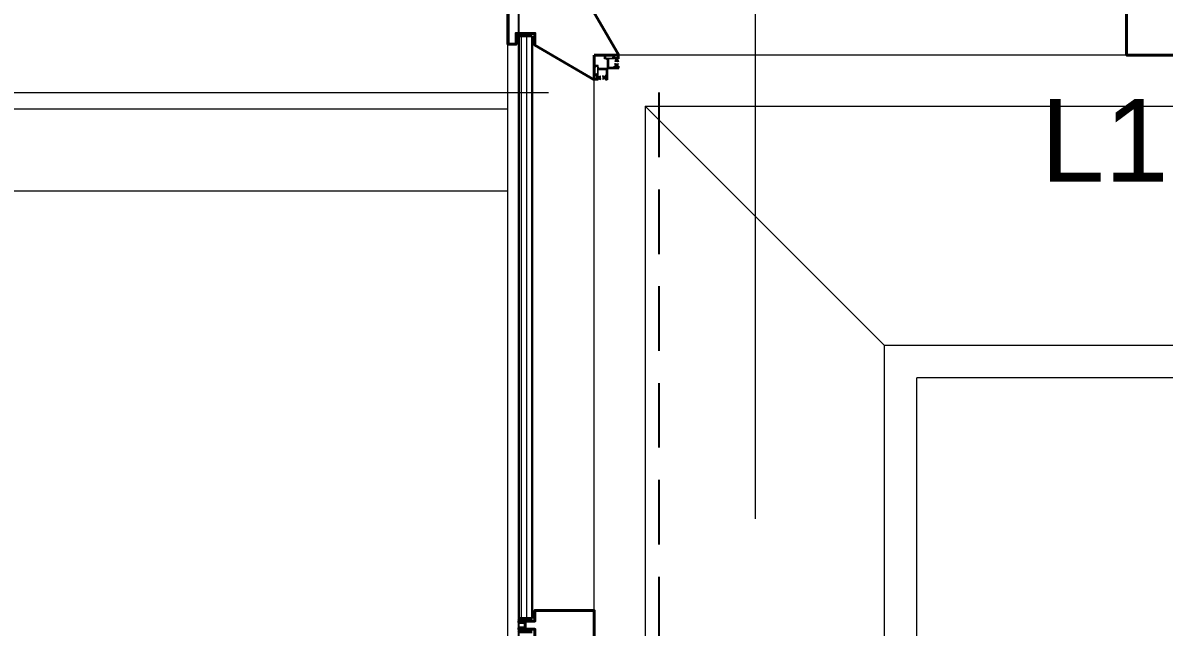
# Model space of a CAD drawing. Header units: inches. Extents: x -26575 to 27, y -11337 to 2257.
# Drawn here: x -23927.1 to -23821, y 1481.9 to 1538.1 of the extents above; entities that cross this region are included whole.
import ezdxf

# ---------------------------------------------------------------- set-up
doc = ezdxf.new("R2010")
doc.units = ezdxf.units.IN
doc.header["$LTSCALE"] = 48
doc.header["$MEASUREMENT"] = 0
for name, pattern in [('A106$0$CENTER', [2, 1.25, -0.25, 0.25, -0.25]), ('A112$0$CENTER', [2, 1.25, -0.25, 0.25, -0.25]), ('NB - 12th floor_plan$0$HIDDEN2', [0.1875, 0.125, -0.0625])]:
    doc.linetypes.add(name, pattern=pattern)
for name, color, linetype in [('A106$0$A-CLNG-RAIL', 8, 'Continuous'), ('A106$0$A-FLOR-AWNG', 8, 'Continuous'), ('A106$0$A-FLOR-SLAB', 8, 'Continuous'), ('A106$0$A-GLAZ', 8, 'Continuous'), ('A106$0$A-GLAZ-ABOVE', 8, 'Continuous'), ('A106$0$A-GLAZ-CRNA', 8, 'Continuous'), ('A106$0$A-GLAZ-FULL', 8, 'Continuous'), ('A106$0$A-GRID-GRDP0-12', 8, 'Continuous'), ('A106$0$A-SLAB-PLENUM', 8, 'Continuous'), ('A106$0$A-TERR-BELOW', 8, 'Continuous'), ('A112$0$A-CLNG-RAIL', 8, 'Continuous'), ('A112$0$A-FLOR-AWNG', 8, 'Continuous'), ('A112$0$A-FLOR-SLAB', 8, 'Continuous'), ('A112$0$A-GLAZ', 8, 'Continuous'), ('A112$0$A-GLAZ-ABOVE', 8, 'Continuous'), ('A112$0$A-GLAZ-CRNA', 8, 'Continuous'), ('A112$0$A-GLAZ-FULL', 8, 'Continuous'), ('A112$0$A-GRID-GRDP0-12', 8, 'Continuous'), ('A612$0$A-CLNG-RAIL', 8, 'Continuous'), ('A612$0$A-CLNG-SFFT', 8, 'Continuous'), ('E-TEXT', 6, 'Continuous'), ('NB - 12th floor_plan$0$STFIN1', 1, 'NB - 12th floor_plan$0$HIDDEN2'), ('NB - 12th floor_plan$0$STSLABNOTCH', 1, 'NB - 12th floor_plan$0$HIDDEN2'), ('XREF', 7, 'Continuous')]:
    doc.layers.add(name, color=color, linetype=linetype)
doc.styles.add('M08', font='arial.ttf', dxfattribs={"height": 7.68})

# ---------------------------------------------------------------- blocks, each defined once
blk = doc.blocks.new('*U551')
at = {"layer": 'A106$0$A-GLAZ', "linetype": 'Continuous', "lineweight": 40}
blk.add_line((-2.06, -0.38), (-3.5, -0.38), dxfattribs=at)
at = {"layer": 'A106$0$A-GLAZ', "linetype": 'Continuous', "lineweight": 40, "extrusion": (0, 0, -1)}
blk.add_arc((3.63, -0.5), 0.177, 135, 225, dxfattribs=at)
at = {"layer": 'A106$0$A-GLAZ-CRNA', "linetype": 'Continuous', "lineweight": 40}
for p, q in [((-2.25, 0.62), (-3.5, 0.62)), ((-2.25, -0.63), (-3.5, -0.63))]:
    blk.add_line(p, q, dxfattribs=at)
at = {"layer": 'A106$0$A-GLAZ-CRNA', "linetype": 'Continuous', "lineweight": 40, "flags": 128}
for points in [[(-2.91, 0), (-2.91, 0.25), (-3.5, 0.25), (-3.5, 0.37), (-2, 0.37), (-2, 1.37), (3.5, 1.38), (3.5, 0)], [(-2.91, 0), (-2.91, -0.25), (-3.5, -0.25), (-3.5, -0.38), (-2, -0.38), (-2, -1.38), (3.5, -1.37), (3.5, 0)]]:
    blk.add_lwpolyline(points, dxfattribs=at)
at = {"layer": 'A106$0$A-GLAZ-CRNA', "linetype": 'Continuous', "lineweight": 40, "extrusion": (0, 0, -1)}
for centre in [(3.62, 0.5), (3.62, -0.5)]:
    blk.add_arc(centre, 0.177, 135, 225, dxfattribs=at)
blk = doc.blocks.new('*U566')
at = {"layer": 'A106$0$A-GLAZ-ABOVE', "linetype": 'Continuous', "lineweight": 13}
for p, q in [((-0.23, 0.65), (-0.59, 0.65)), ((-0.59, 0.65), (-0.59, 0.6)), ((-0.59, 0.6), (-0.51, 0.6)), ((-0.51, 0.6), (-0.39, 0.56)), ((-0.39, 0.56), (-0.39, 0.6)), ((-0.39, 0.6), (-0.29, 0.6)), ((-0.29, 0.6), (-0.29, -0.19)), ((-0.23, 0.57), (-0.23, 0.65)), ((-0.2, 0.44), (-0.23, 0.57)), ((-0.23, 0.35), (-0.23, 0.44)), ((-0.23, 0.44), (-0.2, 0.44)), ((0.59, 0.35), (-0.23, 0.35)), ((-0.23, -0.37), (-0.23, 0.3)), ((-0.23, 0.3), (0.54, 0.3)), ((0.54, 0.3), (0.54, -0.26)), ((0.59, -0.65), (0.59, 0.35)), ((-0.51, -0.19), (-0.59, -0.19)), ((-0.59, -0.19), (-0.59, -0.23)), ((-0.59, -0.23), (-0.37, -0.23)), ((-0.37, -0.61), (-0.59, -0.61)), ((-0.59, -0.61), (-0.59, -0.65)), ((-0.59, -0.65), (-0.23, -0.65)), ((-0.39, -0.15), (-0.51, -0.19)), ((-0.39, -0.19), (-0.39, -0.15)), ((-0.29, -0.19), (-0.39, -0.19)), ((-0.37, -0.23), (-0.37, -0.61)), ((-0.32, -0.61), (-0.32, -0.31)), ((-0.32, -0.31), (-0.27, -0.31)), ((-0.27, -0.61), (-0.32, -0.61)), ((-0.27, -0.31), (-0.27, -0.37)), ((-0.27, -0.37), (-0.23, -0.37)), ((-0.23, -0.55), (-0.27, -0.55)), ((-0.27, -0.55), (-0.27, -0.61)), ((-0.23, -0.65), (-0.23, -0.55)), ((0.54, -0.26), (0.45, -0.26)), ((0.45, -0.26), (0.45, -0.37)), ((0.45, -0.37), (0.49, -0.37)), ((0.49, -0.55), (0.45, -0.55)), ((0.45, -0.55), (0.45, -0.65)), ((0.45, -0.65), (0.59, -0.65)), ((0.49, -0.37), (0.49, -0.31)), ((0.49, -0.31), (0.54, -0.31)), ((0.49, -0.61), (0.49, -0.55)), ((0.54, -0.61), (0.49, -0.61)), ((0.54, -0.31), (0.54, -0.61))]:
    blk.add_line(p, q, dxfattribs=at)
at = {"layer": 'A106$0$A-GLAZ-ABOVE', "linetype": 'Continuous', "lineweight": 13, "flags": 128}
for points in [[(-0.3, -0.55), (-0.3, -0.36)], [(-0.29, -0.39), (-0.23, -0.38), (-0.16, -0.38), (0.03, -0.33)], [(0.5, -0.39), (0.44, -0.38), (0.37, -0.38), (0.18, -0.33)], [(0.51, -0.55), (0.51, -0.36)]]:
    blk.add_lwpolyline(points, dxfattribs=at)
at = {"layer": 'A106$0$A-GLAZ-ABOVE', "linetype": 'Continuous', "lineweight": 13}
for points in [[(-0.3, -0.45), (-0.19, -0.44), (-0.12, -0.45), (-0.1, -0.44), (0.03, -0.44)], [(-0.3, -0.47), (-0.28, -0.47), (-0.24, -0.46), (-0.15, -0.47), (-0.1, -0.49), (0.03, -0.51)], [(-0.29, -0.41), (-0.23, -0.41), (-0.17, -0.41), (-0.12, -0.4), (-0.1, -0.4), (0.03, -0.37)], [(-0.29, -0.5), (-0.26, -0.5), (-0.2, -0.5), (-0.13, -0.53), (-0.1, -0.54), (0.03, -0.59)], [(-0.29, -0.53), (-0.24, -0.52), (-0.2, -0.53), (-0.12, -0.57), (-0.1, -0.59), (0.03, -0.64)], [(0.5, -0.41), (0.44, -0.41), (0.38, -0.41), (0.34, -0.4), (0.31, -0.4), (0.18, -0.37)], [(0.51, -0.45), (0.4, -0.44), (0.34, -0.45), (0.31, -0.44), (0.18, -0.44)], [(0.51, -0.47), (0.49, -0.47), (0.45, -0.46), (0.36, -0.47), (0.31, -0.49), (0.18, -0.51)], [(0.51, -0.5), (0.47, -0.5), (0.41, -0.5), (0.34, -0.53), (0.31, -0.54), (0.18, -0.59)], [(0.51, -0.53), (0.46, -0.52), (0.41, -0.53), (0.34, -0.57), (0.31, -0.59), (0.18, -0.64)]]:
    blk.add_open_spline(points, degree=3, dxfattribs=at)
blk = doc.blocks.new('*U567')
at = {"layer": 'A106$0$A-GLAZ-ABOVE', "linetype": 'Continuous', "lineweight": 13}
for p, q in [((-0.65, 0.23), (-0.65, 0.59)), ((-0.65, 0.59), (-0.6, 0.59)), ((-0.57, 0.23), (-0.65, 0.23)), ((-0.6, 0.59), (-0.6, 0.51)), ((-0.6, 0.51), (-0.56, 0.39)), ((-0.56, 0.39), (-0.6, 0.39)), ((-0.6, 0.39), (-0.6, 0.29)), ((-0.6, 0.29), (0.19, 0.29)), ((-0.44, 0.2), (-0.57, 0.23)), ((-0.35, 0.23), (-0.44, 0.23)), ((-0.44, 0.23), (-0.44, 0.2)), ((-0.35, -0.59), (-0.35, 0.23)), ((0.37, 0.23), (-0.3, 0.23)), ((-0.3, 0.23), (-0.3, -0.54)), ((0.15, 0.39), (0.19, 0.51)), ((0.19, 0.39), (0.15, 0.39)), ((0.19, 0.51), (0.19, 0.59)), ((0.19, 0.59), (0.23, 0.59)), ((0.19, 0.29), (0.19, 0.39)), ((0.23, 0.59), (0.23, 0.37)), ((0.23, 0.37), (0.61, 0.37)), ((0.61, 0.32), (0.31, 0.32)), ((0.31, 0.32), (0.31, 0.27)), ((0.31, 0.27), (0.37, 0.27)), ((0.37, 0.27), (0.37, 0.23)), ((0.55, 0.23), (0.55, 0.27)), ((0.55, 0.27), (0.61, 0.27)), ((0.65, 0.23), (0.55, 0.23)), ((0.61, 0.37), (0.61, 0.59)), ((0.61, 0.59), (0.65, 0.59)), ((0.61, 0.27), (0.61, 0.32)), ((0.65, 0.59), (0.65, 0.23)), ((0.65, -0.59), (-0.35, -0.59)), ((-0.3, -0.54), (0.26, -0.54)), ((0.26, -0.54), (0.26, -0.45)), ((0.26, -0.45), (0.37, -0.45)), ((0.37, -0.49), (0.31, -0.49)), ((0.31, -0.49), (0.31, -0.54)), ((0.31, -0.54), (0.61, -0.54)), ((0.37, -0.45), (0.37, -0.49)), ((0.55, -0.49), (0.55, -0.45)), ((0.55, -0.45), (0.65, -0.45)), ((0.61, -0.49), (0.55, -0.49)), ((0.61, -0.54), (0.61, -0.49)), ((0.65, -0.45), (0.65, -0.59))]:
    blk.add_line(p, q, dxfattribs=at)
at = {"layer": 'A106$0$A-GLAZ-ABOVE', "linetype": 'Continuous', "lineweight": 13, "flags": 128}
for points in [[(0.39, 0.29), (0.38, 0.23), (0.38, 0.16), (0.33, -0.03)], [(0.55, 0.3), (0.36, 0.3)], [(0.39, -0.5), (0.38, -0.44), (0.38, -0.37), (0.33, -0.18)], [(0.55, -0.51), (0.36, -0.51)]]:
    blk.add_lwpolyline(points, dxfattribs=at)
at = {"layer": 'A106$0$A-GLAZ-ABOVE', "linetype": 'Continuous', "lineweight": 13}
for points in [[(0.41, 0.29), (0.41, 0.23), (0.41, 0.17), (0.4, 0.12), (0.4, 0.1), (0.37, -0.03)], [(0.45, 0.3), (0.44, 0.19), (0.45, 0.12), (0.44, 0.1), (0.44, -0.03)], [(0.47, 0.3), (0.47, 0.28), (0.46, 0.24), (0.47, 0.15), (0.49, 0.1), (0.51, -0.03)], [(0.5, 0.29), (0.5, 0.26), (0.5, 0.2), (0.53, 0.13), (0.54, 0.1), (0.59, -0.03)], [(0.53, 0.29), (0.52, 0.24), (0.53, 0.2), (0.57, 0.12), (0.59, 0.1), (0.64, -0.03)], [(0.41, -0.5), (0.41, -0.44), (0.41, -0.38), (0.4, -0.34), (0.4, -0.31), (0.37, -0.18)], [(0.45, -0.51), (0.44, -0.4), (0.45, -0.34), (0.44, -0.31), (0.44, -0.18)], [(0.47, -0.51), (0.47, -0.49), (0.46, -0.45), (0.47, -0.36), (0.49, -0.31), (0.51, -0.18)], [(0.5, -0.51), (0.5, -0.47), (0.5, -0.41), (0.53, -0.34), (0.54, -0.31), (0.59, -0.18)], [(0.53, -0.51), (0.52, -0.46), (0.53, -0.41), (0.57, -0.34), (0.59, -0.31), (0.64, -0.18)]]:
    blk.add_open_spline(points, degree=3, dxfattribs=at)
blk = doc.blocks.new('*U580')
at = {"layer": 'A106$0$A-CLNG-RAIL', "linetype": 'Continuous', "lineweight": 13}
for p, q in [((-0.23, 0.65), (-0.59, 0.65)), ((-0.59, 0.65), (-0.59, 0.6)), ((-0.59, 0.6), (-0.51, 0.6)), ((-0.51, 0.6), (-0.39, 0.56)), ((-0.39, 0.56), (-0.39, 0.6)), ((-0.39, 0.6), (-0.29, 0.6)), ((-0.29, 0.6), (-0.29, -0.19)), ((-0.23, 0.57), (-0.23, 0.65)), ((-0.2, 0.44), (-0.23, 0.57)), ((-0.23, 0.35), (-0.23, 0.44)), ((-0.23, 0.44), (-0.2, 0.44)), ((0.59, 0.35), (-0.23, 0.35)), ((-0.23, -0.37), (-0.23, 0.3)), ((-0.23, 0.3), (0.54, 0.3)), ((0.54, 0.3), (0.54, -0.26)), ((0.59, -0.65), (0.59, 0.35)), ((-0.51, -0.19), (-0.59, -0.19)), ((-0.59, -0.19), (-0.59, -0.23)), ((-0.59, -0.23), (-0.37, -0.23)), ((-0.37, -0.61), (-0.59, -0.61)), ((-0.59, -0.61), (-0.59, -0.65)), ((-0.59, -0.65), (-0.23, -0.65)), ((-0.39, -0.15), (-0.51, -0.19)), ((-0.39, -0.19), (-0.39, -0.15)), ((-0.29, -0.19), (-0.39, -0.19)), ((-0.37, -0.23), (-0.37, -0.61)), ((-0.32, -0.61), (-0.32, -0.31)), ((-0.32, -0.31), (-0.27, -0.31)), ((-0.27, -0.61), (-0.32, -0.61)), ((-0.27, -0.31), (-0.27, -0.37)), ((-0.27, -0.37), (-0.23, -0.37)), ((-0.23, -0.55), (-0.27, -0.55)), ((-0.27, -0.55), (-0.27, -0.61)), ((-0.23, -0.65), (-0.23, -0.55)), ((0.54, -0.26), (0.45, -0.26)), ((0.45, -0.26), (0.45, -0.37)), ((0.45, -0.37), (0.49, -0.37)), ((0.49, -0.55), (0.45, -0.55)), ((0.45, -0.55), (0.45, -0.65)), ((0.45, -0.65), (0.59, -0.65)), ((0.49, -0.37), (0.49, -0.31)), ((0.49, -0.31), (0.54, -0.31)), ((0.49, -0.61), (0.49, -0.55)), ((0.54, -0.61), (0.49, -0.61)), ((0.54, -0.31), (0.54, -0.61))]:
    blk.add_line(p, q, dxfattribs=at)
at = {"layer": 'A106$0$A-CLNG-RAIL', "lineweight": 13, "flags": 128}
for points in [[(-0.3, -0.55), (-0.3, -0.36)], [(-0.29, -0.39), (-0.23, -0.38), (-0.16, -0.38), (0.03, -0.33)], [(0.5, -0.39), (0.44, -0.38), (0.37, -0.38), (0.18, -0.33)], [(0.51, -0.55), (0.51, -0.36)]]:
    blk.add_lwpolyline(points, dxfattribs=at)
at = {"layer": 'A106$0$A-CLNG-RAIL', "lineweight": 13}
for points in [[(-0.3, -0.45), (-0.19, -0.44), (-0.12, -0.45), (-0.1, -0.44), (0.03, -0.44)], [(-0.3, -0.47), (-0.28, -0.47), (-0.24, -0.46), (-0.15, -0.47), (-0.1, -0.49), (0.03, -0.51)], [(-0.29, -0.41), (-0.23, -0.41), (-0.17, -0.41), (-0.12, -0.4), (-0.1, -0.4), (0.03, -0.37)], [(-0.29, -0.5), (-0.26, -0.5), (-0.2, -0.5), (-0.13, -0.53), (-0.1, -0.54), (0.03, -0.59)], [(-0.29, -0.53), (-0.24, -0.52), (-0.2, -0.53), (-0.12, -0.57), (-0.1, -0.59), (0.03, -0.64)], [(0.5, -0.41), (0.44, -0.41), (0.38, -0.41), (0.34, -0.4), (0.31, -0.4), (0.18, -0.37)], [(0.51, -0.45), (0.4, -0.44), (0.34, -0.45), (0.31, -0.44), (0.18, -0.44)], [(0.51, -0.47), (0.49, -0.47), (0.45, -0.46), (0.36, -0.47), (0.31, -0.49), (0.18, -0.51)], [(0.51, -0.5), (0.47, -0.5), (0.41, -0.5), (0.34, -0.53), (0.31, -0.54), (0.18, -0.59)], [(0.51, -0.53), (0.46, -0.52), (0.41, -0.53), (0.34, -0.57), (0.31, -0.59), (0.18, -0.64)]]:
    blk.add_open_spline(points, degree=3, dxfattribs=at)
blk = doc.blocks.new('*U581')
at = {"layer": 'A106$0$A-CLNG-RAIL', "linetype": 'Continuous', "lineweight": 13}
for p, q in [((-0.65, 0.23), (-0.65, 0.59)), ((-0.65, 0.59), (-0.6, 0.59)), ((-0.57, 0.23), (-0.65, 0.23)), ((-0.6, 0.59), (-0.6, 0.51)), ((-0.6, 0.51), (-0.56, 0.39)), ((-0.56, 0.39), (-0.6, 0.39)), ((-0.6, 0.39), (-0.6, 0.29)), ((-0.6, 0.29), (0.19, 0.29)), ((-0.44, 0.2), (-0.57, 0.23)), ((-0.35, 0.23), (-0.44, 0.23)), ((-0.44, 0.23), (-0.44, 0.2)), ((-0.35, -0.59), (-0.35, 0.23)), ((0.37, 0.23), (-0.3, 0.23)), ((-0.3, 0.23), (-0.3, -0.54)), ((0.15, 0.39), (0.19, 0.51)), ((0.19, 0.39), (0.15, 0.39)), ((0.19, 0.51), (0.19, 0.59)), ((0.19, 0.59), (0.23, 0.59)), ((0.19, 0.29), (0.19, 0.39)), ((0.23, 0.59), (0.23, 0.37)), ((0.23, 0.37), (0.61, 0.37)), ((0.61, 0.32), (0.31, 0.32)), ((0.31, 0.32), (0.31, 0.27)), ((0.31, 0.27), (0.37, 0.27)), ((0.37, 0.27), (0.37, 0.23)), ((0.55, 0.23), (0.55, 0.27)), ((0.55, 0.27), (0.61, 0.27)), ((0.65, 0.23), (0.55, 0.23)), ((0.61, 0.37), (0.61, 0.59)), ((0.61, 0.59), (0.65, 0.59)), ((0.61, 0.27), (0.61, 0.32)), ((0.65, 0.59), (0.65, 0.23)), ((0.65, -0.59), (-0.35, -0.59)), ((-0.3, -0.54), (0.26, -0.54)), ((0.26, -0.54), (0.26, -0.45)), ((0.26, -0.45), (0.37, -0.45)), ((0.37, -0.49), (0.31, -0.49)), ((0.31, -0.49), (0.31, -0.54)), ((0.31, -0.54), (0.61, -0.54)), ((0.37, -0.45), (0.37, -0.49)), ((0.55, -0.49), (0.55, -0.45)), ((0.55, -0.45), (0.65, -0.45)), ((0.61, -0.49), (0.55, -0.49)), ((0.61, -0.54), (0.61, -0.49)), ((0.65, -0.45), (0.65, -0.59))]:
    blk.add_line(p, q, dxfattribs=at)
at = {"layer": 'A106$0$A-CLNG-RAIL', "lineweight": 13, "flags": 128}
for points in [[(0.39, 0.29), (0.38, 0.23), (0.38, 0.16), (0.33, -0.03)], [(0.55, 0.3), (0.36, 0.3)], [(0.39, -0.5), (0.38, -0.44), (0.38, -0.37), (0.33, -0.18)], [(0.55, -0.51), (0.36, -0.51)]]:
    blk.add_lwpolyline(points, dxfattribs=at)
at = {"layer": 'A106$0$A-CLNG-RAIL', "lineweight": 13}
for points in [[(0.41, 0.29), (0.41, 0.23), (0.41, 0.17), (0.4, 0.12), (0.4, 0.1), (0.37, -0.03)], [(0.45, 0.3), (0.44, 0.19), (0.45, 0.12), (0.44, 0.1), (0.44, -0.03)], [(0.47, 0.3), (0.47, 0.28), (0.46, 0.24), (0.47, 0.15), (0.49, 0.1), (0.51, -0.03)], [(0.5, 0.29), (0.5, 0.26), (0.5, 0.2), (0.53, 0.13), (0.54, 0.1), (0.59, -0.03)], [(0.53, 0.29), (0.52, 0.24), (0.53, 0.2), (0.57, 0.12), (0.59, 0.1), (0.64, -0.03)], [(0.41, -0.5), (0.41, -0.44), (0.41, -0.38), (0.4, -0.34), (0.4, -0.31), (0.37, -0.18)], [(0.45, -0.51), (0.44, -0.4), (0.45, -0.34), (0.44, -0.31), (0.44, -0.18)], [(0.47, -0.51), (0.47, -0.49), (0.46, -0.45), (0.47, -0.36), (0.49, -0.31), (0.51, -0.18)], [(0.5, -0.51), (0.5, -0.47), (0.5, -0.41), (0.53, -0.34), (0.54, -0.31), (0.59, -0.18)], [(0.53, -0.51), (0.52, -0.46), (0.53, -0.41), (0.57, -0.34), (0.59, -0.31), (0.64, -0.18)]]:
    blk.add_open_spline(points, degree=3, dxfattribs=at)
blk = doc.blocks.new('*U579')
at = {"layer": 'A106$0$A-CLNG-RAIL', "linetype": 'Continuous', "lineweight": 13}
for points in [[(4.04, -4.09), (5.14, -4.09), (5.14, -4.04), (4.04, -4.04)], [(4.09, -4.09), (4.09, -5.15), (4.04, -5.15), (4.04, -4.09)]]:
    blk.add_3dface(points, dxfattribs=at)
at = {"layer": 'A106$0$A-GLAZ', "linetype": 'Continuous', "lineweight": 30}
for p in [(1.1, 2.9), (1.1, 3.15)]:
    blk.add_line(p, (1.1, 4.15), dxfattribs=at)
at = {"layer": 'A106$0$A-GLAZ', "linetype": 'Continuous', "lineweight": 40}
for p in [(5.15, -2.85), (2.85, -5.15)]:
    blk.add_line(p, (2.85, -2.85), dxfattribs=at)
at = {"layer": 'A106$0$A-GLAZ', "linetype": 'Continuous', "lineweight": 40, "flags": 128}
for points in [[(-1.65, 1.14), (-3.15, 1.14), (-3.15, 5.15), (-5.15, 5.15), (-5.15, 4.4), (-5.15, 2.9), (-5.15, -1.86)], [(-3.15, 1.14), (-3.15, 5.15)], [(-1.65, 1.14), (-0.15, 1.14), (-0.15, 5.15), (1.85, 5.15), (1.85, 4.4), (0.85, 4.4), (0.85, 2.65), (1.95, 2.65), (5.15, -2.85)], [(-5.15, -1.85), (-4.4, -1.85), (-4.4, -0.85), (-2.65, -0.85), (-2.65, -1.95), (2.85, -5.15)]]:
    blk.add_lwpolyline(points, dxfattribs=at)
at = {"layer": 'A106$0$A-GLAZ', "linetype": 'Continuous', "lineweight": 0}
for p in [(-5.15, 5.15), (-5.15, 4.15), (-5.15, 4.15)]:
    blk.add_point(p, dxfattribs=at)
at = {"layer": 'A106$0$A-GLAZ-FULL', "linetype": 'Continuous', "lineweight": 30}
blk.add_line((-2.9, -1.1), (-4.15, -1.1), dxfattribs=at)
at = {"layer": 'A106$0$A-CLNG-RAIL', "lineweight": 13}
for name, p in [('*U581', (4.49, -3.45)), ('*U580', (3.45, -4.5))]:
    blk.add_blockref(name, p, dxfattribs=at)
blk = doc.blocks.new('A106')
at = {"layer": 'A106$0$A-FLOR-AWNG', "lineweight": 0}
blk.add_line((-24009.25, 1522.47), (-23882.03, 1522.47), dxfattribs=at)
at = {"layer": 'A106$0$A-FLOR-SLAB', "lineweight": 0, "flags": 128}
for points in [[(-23869.27, 1530.35), (-21072.77, 1530.34), (-21072.77, -6.15), (-22489.27, -6.15), (-22489.27, 53.84), (-22872.77, 53.84), (-22872.77, -6.15), (-24409.27, -6.15)], [(-23869.27, 1530.35), (-23869.27, 1357.19), (-23920.88, 1306.15), (-24082.05, 1377.51)]]:
    blk.add_lwpolyline(points, dxfattribs=at)
at = {"layer": 'A106$0$A-GLAZ', "lineweight": 0}
blk.add_line((-23824.52, 1535.1), (-23874.02, 1535.1), dxfattribs=at)
at = {"layer": 'A106$0$A-GLAZ', "lineweight": 0, "flags": 128}
blk.add_lwpolyline([(-24088.55, 1394.33), (-23923.66, 1321.33), (-23882.02, 1362.51), (-23882.03, 1543.1)], dxfattribs=at)
at = {"layer": 'A106$0$A-GLAZ', "lineweight": 40, "flags": 128}
blk.add_lwpolyline([(-23821.02, 1539.1), (-23822.52, 1539.1), (-23822.52, 1543.1), (-23824.52, 1543.1), (-23824.52, 1542.35), (-23823.52, 1542.35), (-23823.52, 1540.6), (-23824.52, 1540.6), (-23824.52, 1535.1), (-23821.02, 1535.1)], dxfattribs=at)
at = {"layer": 'A106$0$A-GLAZ-CRNA', "lineweight": 30}
for p, q in [((-23881.02, 1482.72), (-23881.02, 1536.85)), ((-23879.77, 1482.72), (-23879.77, 1536.85)), ((-23880.02, 1482.72), (-23881.02, 1482.72))]:
    blk.add_line(p, q, dxfattribs=at)
at = {"layer": 'A106$0$A-GLAZ-CRNA', "lineweight": 0}
for p, q in [((-23880.77, 1482.72), (-23880.77, 1536.85)), ((-23880.27, 1482.72), (-23880.27, 1536.85)), ((-23874.02, 1359.18), (-23874.02, 1535.1))]:
    blk.add_line(p, q, dxfattribs=at)
at = {"layer": 'A106$0$A-GLAZ-CRNA', "lineweight": 30}
blk.add_arc((-23881.15, 1482.6), 0.177, 315, 45, dxfattribs=at)
at = {"layer": 'A106$0$A-GRID-GRDP0-12', "linetype": 'A106$0$CENTER', "lineweight": 0}
blk.add_line((-23859.02, 1299.98), (-23859.02, 2113.24), dxfattribs=at)
at = {"layer": 'A106$0$A-SLAB-PLENUM', "lineweight": 13}
blk.add_line((-23878.27, 1531.59), (-24015.19, 1531.59), dxfattribs=at)
at = {"layer": 'A106$0$A-TERR-BELOW', "lineweight": 13, "flags": 128}
blk.add_lwpolyline([(-24076.66, 1389.07), (-24014.21, 1530.09), (-23882.03, 1530.1)], dxfattribs=at)
at = {"layer": 'A106$0$A-GLAZ', "lineweight": 0}
blk.add_blockref('*U579', (-23876.88, 1537.95), dxfattribs=at)
at = {"layer": 'A106$0$A-GLAZ', "lineweight": 40}
blk.add_blockref('*U551', (-23877.52, 1482.1), dxfattribs=at)
at = {"layer": 'A106$0$A-GLAZ-ABOVE', "lineweight": 13}
for name, p in [('*U567', (-23872.42, 1534.5)), ('*U566', (-23873.42, 1533.49))]:
    blk.add_blockref(name, p, dxfattribs=at)
blk = doc.blocks.new('A112')
at = {"layer": 'A112$0$A-CLNG-RAIL', "lineweight": 13}
for p, q in [((-23873.04, 1534.74), (-23873.04, 1535.1)), ((-23873.04, 1535.1), (-23872.99, 1535.1)), ((-23872.96, 1534.74), (-23873.04, 1534.74)), ((-23872.99, 1535.1), (-23872.99, 1535.01)), ((-23872.99, 1535.01), (-23872.95, 1534.89)), ((-23872.95, 1534.89), (-23872.99, 1534.89)), ((-23872.99, 1534.89), (-23872.99, 1534.8)), ((-23872.99, 1534.8), (-23872.2, 1534.8)), ((-23872.83, 1534.7), (-23872.96, 1534.74)), ((-23872.74, 1534.74), (-23872.83, 1534.74)), ((-23872.83, 1534.74), (-23872.83, 1534.7)), ((-23872.74, 1533.91), (-23872.74, 1534.74)), ((-23872.02, 1534.74), (-23872.69, 1534.74)), ((-23872.69, 1534.74), (-23872.69, 1533.96)), ((-23872.24, 1534.89), (-23872.2, 1535.01)), ((-23872.2, 1534.89), (-23872.24, 1534.89)), ((-23872.2, 1535.01), (-23872.2, 1535.1)), ((-23872.2, 1535.1), (-23872.16, 1535.1)), ((-23872.2, 1534.8), (-23872.2, 1534.89)), ((-23872.16, 1535.1), (-23872.16, 1534.88)), ((-23872.16, 1534.88), (-23871.78, 1534.88)), ((-23871.78, 1534.83), (-23872.08, 1534.83)), ((-23872.08, 1534.83), (-23872.08, 1534.78)), ((-23872.08, 1534.78), (-23872.02, 1534.78)), ((-23872.02, 1534.78), (-23872.02, 1534.74)), ((-23871.84, 1534.74), (-23871.84, 1534.78)), ((-23871.84, 1534.78), (-23871.78, 1534.78)), ((-23871.74, 1534.74), (-23871.84, 1534.74)), ((-23871.78, 1534.88), (-23871.78, 1535.1)), ((-23871.78, 1535.1), (-23871.74, 1535.1)), ((-23871.78, 1534.78), (-23871.78, 1534.83)), ((-23871.74, 1535.1), (-23871.74, 1534.74)), ((-23873.66, 1534.1), (-23874.02, 1534.1)), ((-23874.02, 1534.1), (-23874.02, 1534.05)), ((-23874.02, 1534.05), (-23873.94, 1534.05)), ((-23873.94, 1534.05), (-23873.82, 1534.01)), ((-23873.82, 1534.01), (-23873.82, 1534.05)), ((-23873.82, 1534.05), (-23873.72, 1534.05)), ((-23873.72, 1534.05), (-23873.72, 1533.26)), ((-23873.66, 1534.02), (-23873.66, 1534.1)), ((-23873.63, 1533.89), (-23873.66, 1534.02)), ((-23873.66, 1533.8), (-23873.66, 1533.89)), ((-23873.66, 1533.89), (-23873.63, 1533.89)), ((-23872.84, 1533.8), (-23873.66, 1533.8)), ((-23873.66, 1533.08), (-23873.66, 1533.75)), ((-23873.66, 1533.75), (-23872.89, 1533.75)), ((-23872.89, 1533.75), (-23872.89, 1533.19)), ((-23872.84, 1532.8), (-23872.84, 1533.8)), ((-23871.74, 1533.91), (-23872.74, 1533.91)), ((-23872.69, 1533.96), (-23872.13, 1533.96)), ((-23872.13, 1533.96), (-23872.13, 1534.05)), ((-23872.13, 1534.05), (-23872.02, 1534.05)), ((-23872.02, 1534.01), (-23872.08, 1534.01)), ((-23872.08, 1534.01), (-23872.08, 1533.96)), ((-23872.08, 1533.96), (-23871.78, 1533.96)), ((-23872.02, 1534.05), (-23872.02, 1534.01)), ((-23871.84, 1534.01), (-23871.84, 1534.05)), ((-23871.84, 1534.05), (-23871.74, 1534.05)), ((-23871.78, 1534.01), (-23871.84, 1534.01)), ((-23871.78, 1533.96), (-23871.78, 1534.01)), ((-23871.74, 1534.05), (-23871.74, 1533.91)), ((-23873.94, 1533.26), (-23874.02, 1533.26)), ((-23874.02, 1533.26), (-23874.02, 1533.22)), ((-23874.02, 1533.22), (-23873.8, 1533.22)), ((-23873.8, 1532.84), (-23874.02, 1532.84)), ((-23874.02, 1532.84), (-23874.02, 1532.8)), ((-23874.02, 1532.8), (-23873.66, 1532.8)), ((-23873.82, 1533.3), (-23873.94, 1533.26)), ((-23873.82, 1533.26), (-23873.82, 1533.3)), ((-23873.72, 1533.26), (-23873.82, 1533.26)), ((-23873.8, 1533.22), (-23873.8, 1532.84)), ((-23873.75, 1532.84), (-23873.75, 1533.14)), ((-23873.75, 1533.14), (-23873.7, 1533.14)), ((-23873.7, 1532.84), (-23873.75, 1532.84)), ((-23873.7, 1533.14), (-23873.7, 1533.08)), ((-23873.7, 1533.08), (-23873.66, 1533.08)), ((-23873.66, 1532.9), (-23873.7, 1532.9)), ((-23873.7, 1532.9), (-23873.7, 1532.84)), ((-23873.66, 1532.8), (-23873.66, 1532.9)), ((-23872.89, 1533.19), (-23872.98, 1533.19)), ((-23872.98, 1533.19), (-23872.98, 1533.08)), ((-23872.98, 1533.08), (-23872.94, 1533.08)), ((-23872.94, 1532.9), (-23872.98, 1532.9)), ((-23872.98, 1532.9), (-23872.98, 1532.8)), ((-23872.98, 1532.8), (-23872.84, 1532.8)), ((-23872.94, 1533.08), (-23872.94, 1533.14)), ((-23872.94, 1533.14), (-23872.89, 1533.14)), ((-23872.94, 1532.84), (-23872.94, 1532.9)), ((-23872.89, 1532.84), (-23872.94, 1532.84)), ((-23872.89, 1533.14), (-23872.89, 1532.84))]:
    blk.add_line(p, q, dxfattribs=at)
at = {"layer": 'A112$0$A-CLNG-RAIL', "lineweight": 13, "flags": 128}
for points in [[(-23871.99, 1534.79), (-23872.01, 1534.74), (-23872.01, 1534.66), (-23872.06, 1534.47)], [(-23871.84, 1534.8), (-23872.03, 1534.8)], [(-23871.99, 1534), (-23872.01, 1534.06), (-23872.01, 1534.13), (-23872.06, 1534.32)], [(-23871.84, 1533.99), (-23872.03, 1533.99)], [(-23873.73, 1532.9), (-23873.73, 1533.09)], [(-23873.72, 1533.05), (-23873.66, 1533.07), (-23873.59, 1533.07), (-23873.4, 1533.12)], [(-23872.93, 1533.05), (-23872.98, 1533.07), (-23873.06, 1533.07), (-23873.25, 1533.12)], [(-23872.92, 1532.9), (-23872.92, 1533.09)]]:
    blk.add_lwpolyline(points, dxfattribs=at)
at = {"layer": 'A112$0$A-CLNG-RAIL', "lineweight": 13}
for points in [[(-23871.98, 1534.79), (-23871.98, 1534.74), (-23871.98, 1534.68), (-23871.99, 1534.63), (-23871.99, 1534.6), (-23872.02, 1534.47)], [(-23871.94, 1534.8), (-23871.95, 1534.69), (-23871.94, 1534.63), (-23871.94, 1534.6), (-23871.95, 1534.47)], [(-23871.92, 1534.8), (-23871.92, 1534.78), (-23871.93, 1534.74), (-23871.92, 1534.65), (-23871.9, 1534.6), (-23871.88, 1534.47)], [(-23871.89, 1534.8), (-23871.89, 1534.76), (-23871.89, 1534.71), (-23871.86, 1534.63), (-23871.85, 1534.6), (-23871.8, 1534.47)], [(-23871.86, 1534.8), (-23871.87, 1534.75), (-23871.85, 1534.7), (-23871.82, 1534.63), (-23871.8, 1534.6), (-23871.75, 1534.47)], [(-23871.98, 1534), (-23871.98, 1534.06), (-23871.98, 1534.12), (-23871.99, 1534.17), (-23871.99, 1534.19), (-23872.02, 1534.32)], [(-23871.94, 1533.99), (-23871.95, 1534.1), (-23871.94, 1534.17), (-23871.94, 1534.19), (-23871.95, 1534.32)], [(-23871.92, 1533.99), (-23871.92, 1534.01), (-23871.93, 1534.05), (-23871.92, 1534.14), (-23871.9, 1534.19), (-23871.88, 1534.32)], [(-23871.89, 1534), (-23871.89, 1534.03), (-23871.89, 1534.09), (-23871.86, 1534.16), (-23871.85, 1534.19), (-23871.8, 1534.32)], [(-23871.86, 1534), (-23871.87, 1534.05), (-23871.85, 1534.09), (-23871.82, 1534.17), (-23871.8, 1534.19), (-23871.75, 1534.32)], [(-23873.73, 1533), (-23873.62, 1533.01), (-23873.55, 1533), (-23873.53, 1533.01), (-23873.4, 1533.01)], [(-23873.73, 1532.98), (-23873.71, 1532.98), (-23873.67, 1532.99), (-23873.58, 1532.98), (-23873.53, 1532.96), (-23873.4, 1532.94)], [(-23873.72, 1533.04), (-23873.66, 1533.04), (-23873.6, 1533.04), (-23873.55, 1533.05), (-23873.53, 1533.05), (-23873.4, 1533.08)], [(-23873.72, 1532.95), (-23873.69, 1532.95), (-23873.63, 1532.95), (-23873.56, 1532.92), (-23873.53, 1532.91), (-23873.4, 1532.86)], [(-23873.72, 1532.92), (-23873.67, 1532.93), (-23873.63, 1532.92), (-23873.55, 1532.88), (-23873.53, 1532.86), (-23873.4, 1532.81)], [(-23872.93, 1533.04), (-23872.98, 1533.04), (-23873.04, 1533.04), (-23873.09, 1533.05), (-23873.12, 1533.05), (-23873.25, 1533.08)], [(-23872.92, 1533), (-23873.03, 1533.01), (-23873.09, 1533), (-23873.12, 1533.01), (-23873.25, 1533.01)], [(-23872.92, 1532.98), (-23872.94, 1532.98), (-23872.98, 1532.99), (-23873.07, 1532.98), (-23873.12, 1532.96), (-23873.25, 1532.94)], [(-23872.92, 1532.95), (-23872.96, 1532.95), (-23873.01, 1532.95), (-23873.09, 1532.92), (-23873.12, 1532.91), (-23873.25, 1532.86)], [(-23872.92, 1532.92), (-23872.97, 1532.93), (-23873.02, 1532.92), (-23873.09, 1532.88), (-23873.12, 1532.86), (-23873.25, 1532.81)]]:
    blk.add_open_spline(points, degree=3, dxfattribs=at)
for points in [[(-23872.84, 1533.86), (-23871.74, 1533.86), (-23871.74, 1533.91), (-23872.84, 1533.91)], [(-23872.79, 1533.86), (-23872.79, 1532.8), (-23872.84, 1532.8), (-23872.84, 1533.86)]]:
    blk.add_3dface(points, dxfattribs=at)
at = {"layer": 'A112$0$A-FLOR-AWNG', "lineweight": 0}
blk.add_line((-24009.25, 1522.47), (-23882.03, 1522.47), dxfattribs=at)
at = {"layer": 'A112$0$A-FLOR-SLAB', "lineweight": 0, "flags": 128}
for points in [[(-23869.27, 1530.35), (-21072.77, 1530.34), (-21072.77, -6.15), (-22489.27, -6.15), (-22489.27, 53.84), (-22872.77, 53.84), (-22872.77, -6.15), (-24409.27, -6.15)], [(-23869.27, 1530.35), (-23869.27, 1357.19), (-23920.88, 1306.15), (-24082.05, 1377.51)]]:
    blk.add_lwpolyline(points, dxfattribs=at)
at = {"layer": 'A112$0$A-GLAZ', "lineweight": 0}
blk.add_line((-23824.52, 1535.1), (-23874.02, 1535.1), dxfattribs=at)
at = {"layer": 'A112$0$A-GLAZ', "lineweight": 40}
for p in [(-23871.73, 1535.1), (-23874.02, 1532.8)]:
    blk.add_line(p, (-23874.02, 1535.1), dxfattribs=at)
at = {"layer": 'A112$0$A-GLAZ', "lineweight": 0, "flags": 128}
blk.add_lwpolyline([(-24088.55, 1394.33), (-23923.66, 1321.33), (-23882.02, 1362.51), (-23882.03, 1543.1)], dxfattribs=at)
at = {"layer": 'A112$0$A-GLAZ', "lineweight": 40, "flags": 128}
for points in [[(-23878.52, 1539.09), (-23880.02, 1539.09), (-23880.02, 1543.1), (-23882.02, 1543.1), (-23882.02, 1542.35), (-23882.02, 1540.85), (-23882.02, 1536.09)], [(-23878.52, 1539.09), (-23877.02, 1539.09), (-23877.02, 1543.1), (-23875.02, 1543.1), (-23875.02, 1542.35), (-23876.02, 1542.35), (-23876.02, 1540.6), (-23874.93, 1540.6), (-23871.73, 1535.1)], [(-23821.02, 1539.1), (-23822.52, 1539.1), (-23822.52, 1543.1), (-23824.52, 1543.1), (-23824.52, 1542.35), (-23823.52, 1542.35), (-23823.52, 1540.6), (-23824.52, 1540.6), (-23824.52, 1535.1), (-23821.02, 1535.1)], [(-23821.02, 1539.1), (-23819.52, 1539.1), (-23819.52, 1543.1), (-23817.52, 1543.1), (-23817.52, 1542.35), (-23818.52, 1542.35), (-23818.52, 1540.6), (-23817.52, 1540.6), (-23817.52, 1535.1), (-23821.02, 1535.1)], [(-23882.03, 1536.1), (-23881.28, 1536.1), (-23881.28, 1537.1), (-23879.52, 1537.1), (-23879.52, 1536), (-23874.02, 1532.8)]]:
    blk.add_lwpolyline(points, dxfattribs=at)
at = {"layer": 'A112$0$A-GLAZ-ABOVE', "lineweight": 13}
for p, q in [((-23873.07, 1534.73), (-23873.07, 1535.09)), ((-23873.07, 1535.09), (-23873.02, 1535.09)), ((-23872.98, 1534.73), (-23873.07, 1534.73)), ((-23873.02, 1535.09), (-23873.02, 1535.01)), ((-23873.02, 1535.01), (-23872.98, 1534.88)), ((-23872.98, 1534.88), (-23873.02, 1534.88)), ((-23873.02, 1534.88), (-23873.02, 1534.79)), ((-23873.02, 1534.79), (-23872.23, 1534.79)), ((-23872.86, 1534.69), (-23872.98, 1534.73)), ((-23872.77, 1534.73), (-23872.86, 1534.73)), ((-23872.86, 1534.73), (-23872.86, 1534.69)), ((-23872.77, 1533.9), (-23872.77, 1534.73)), ((-23872.05, 1534.73), (-23872.72, 1534.73)), ((-23872.72, 1534.73), (-23872.72, 1533.95)), ((-23872.27, 1534.88), (-23872.23, 1535.01)), ((-23872.23, 1534.88), (-23872.27, 1534.88)), ((-23872.23, 1535.01), (-23872.23, 1535.09)), ((-23872.23, 1535.09), (-23872.19, 1535.09)), ((-23872.23, 1534.79), (-23872.23, 1534.88)), ((-23872.19, 1535.09), (-23872.19, 1534.87)), ((-23872.19, 1534.87), (-23871.81, 1534.87)), ((-23871.81, 1534.82), (-23872.11, 1534.82)), ((-23872.11, 1534.82), (-23872.11, 1534.77)), ((-23872.11, 1534.77), (-23872.05, 1534.77)), ((-23872.05, 1534.77), (-23872.05, 1534.73)), ((-23871.87, 1534.73), (-23871.87, 1534.77)), ((-23871.87, 1534.77), (-23871.81, 1534.77)), ((-23871.77, 1534.73), (-23871.87, 1534.73)), ((-23871.81, 1534.87), (-23871.81, 1535.09)), ((-23871.81, 1535.09), (-23871.77, 1535.09)), ((-23871.81, 1534.77), (-23871.81, 1534.82)), ((-23871.77, 1535.09), (-23871.77, 1534.73)), ((-23873.66, 1534.14), (-23874.02, 1534.14)), ((-23874.02, 1534.14), (-23874.02, 1534.09)), ((-23874.02, 1534.09), (-23873.93, 1534.09)), ((-23873.93, 1534.09), (-23873.81, 1534.06)), ((-23873.81, 1534.06), (-23873.81, 1534.09)), ((-23873.81, 1534.09), (-23873.72, 1534.09)), ((-23873.72, 1534.09), (-23873.72, 1533.31)), ((-23873.66, 1534.06), (-23873.66, 1534.14)), ((-23873.62, 1533.93), (-23873.66, 1534.06)), ((-23873.66, 1533.84), (-23873.66, 1533.93)), ((-23873.66, 1533.93), (-23873.62, 1533.93)), ((-23872.83, 1533.84), (-23873.66, 1533.84)), ((-23873.66, 1533.13), (-23873.66, 1533.79)), ((-23873.66, 1533.79), (-23872.88, 1533.79)), ((-23872.88, 1533.79), (-23872.88, 1533.23)), ((-23872.83, 1532.84), (-23872.83, 1533.84)), ((-23871.77, 1533.9), (-23872.77, 1533.9)), ((-23872.72, 1533.95), (-23872.16, 1533.95)), ((-23872.16, 1533.95), (-23872.16, 1534.04)), ((-23872.16, 1534.04), (-23872.05, 1534.04)), ((-23872.05, 1534), (-23872.11, 1534)), ((-23872.11, 1534), (-23872.11, 1533.95)), ((-23872.11, 1533.95), (-23871.81, 1533.95)), ((-23872.05, 1534.04), (-23872.05, 1534)), ((-23871.87, 1534), (-23871.87, 1534.04)), ((-23871.87, 1534.04), (-23871.77, 1534.04)), ((-23871.81, 1534), (-23871.87, 1534)), ((-23871.81, 1533.95), (-23871.81, 1534)), ((-23871.77, 1534.04), (-23871.77, 1533.9)), ((-23873.93, 1533.31), (-23874.02, 1533.31)), ((-23874.02, 1533.31), (-23874.02, 1533.26)), ((-23874.02, 1533.26), (-23873.8, 1533.26)), ((-23873.8, 1532.89), (-23874.02, 1532.89)), ((-23874.02, 1532.89), (-23874.02, 1532.84)), ((-23874.02, 1532.84), (-23873.66, 1532.84)), ((-23873.81, 1533.34), (-23873.93, 1533.31)), ((-23873.81, 1533.31), (-23873.81, 1533.34)), ((-23873.72, 1533.31), (-23873.81, 1533.31)), ((-23873.8, 1533.26), (-23873.8, 1532.89)), ((-23873.75, 1532.89), (-23873.75, 1533.19)), ((-23873.75, 1533.19), (-23873.7, 1533.19)), ((-23873.7, 1532.89), (-23873.75, 1532.89)), ((-23873.7, 1533.19), (-23873.7, 1533.13)), ((-23873.7, 1533.13), (-23873.66, 1533.13)), ((-23873.66, 1532.95), (-23873.7, 1532.95)), ((-23873.7, 1532.95), (-23873.7, 1532.89)), ((-23873.66, 1532.84), (-23873.66, 1532.95)), ((-23872.88, 1533.23), (-23872.97, 1533.23)), ((-23872.97, 1533.23), (-23872.97, 1533.13)), ((-23872.97, 1533.13), (-23872.93, 1533.13)), ((-23872.93, 1532.95), (-23872.97, 1532.95)), ((-23872.97, 1532.95), (-23872.97, 1532.84)), ((-23872.97, 1532.84), (-23872.83, 1532.84)), ((-23872.93, 1533.13), (-23872.93, 1533.19)), ((-23872.93, 1533.19), (-23872.88, 1533.19)), ((-23872.93, 1532.89), (-23872.93, 1532.95)), ((-23872.88, 1532.89), (-23872.93, 1532.89)), ((-23872.88, 1533.19), (-23872.88, 1532.89))]:
    blk.add_line(p, q, dxfattribs=at)
at = {"layer": 'A112$0$A-GLAZ-ABOVE', "lineweight": 13, "flags": 128}
for points in [[(-23872.02, 1534.78), (-23872.04, 1534.73), (-23872.04, 1534.66), (-23872.09, 1534.47)], [(-23871.87, 1534.8), (-23872.06, 1534.8)], [(-23872.02, 1534), (-23872.04, 1534.05), (-23872.04, 1534.13), (-23872.09, 1534.32)], [(-23871.87, 1533.99), (-23872.06, 1533.99)], [(-23873.72, 1532.94), (-23873.72, 1533.13)], [(-23873.71, 1533.1), (-23873.66, 1533.11), (-23873.58, 1533.11), (-23873.39, 1533.16)], [(-23872.92, 1533.1), (-23872.98, 1533.11), (-23873.05, 1533.11), (-23873.24, 1533.16)], [(-23872.91, 1532.94), (-23872.91, 1533.13)]]:
    blk.add_lwpolyline(points, dxfattribs=at)
at = {"layer": 'A112$0$A-GLAZ-ABOVE', "lineweight": 13}
for points in [[(-23872.01, 1534.78), (-23872.01, 1534.73), (-23872.01, 1534.67), (-23872.02, 1534.62), (-23872.02, 1534.6), (-23872.04, 1534.47)], [(-23871.97, 1534.8), (-23871.98, 1534.69), (-23871.97, 1534.62), (-23871.97, 1534.6), (-23871.97, 1534.47)], [(-23871.95, 1534.8), (-23871.95, 1534.78), (-23871.96, 1534.74), (-23871.94, 1534.64), (-23871.93, 1534.6), (-23871.9, 1534.47)], [(-23871.92, 1534.79), (-23871.92, 1534.75), (-23871.92, 1534.7), (-23871.89, 1534.63), (-23871.87, 1534.6), (-23871.83, 1534.47)], [(-23871.89, 1534.79), (-23871.9, 1534.74), (-23871.88, 1534.69), (-23871.85, 1534.62), (-23871.83, 1534.6), (-23871.78, 1534.47)], [(-23872.01, 1534), (-23872.01, 1534.05), (-23872.01, 1534.11), (-23872.02, 1534.16), (-23872.02, 1534.19), (-23872.04, 1534.32)], [(-23871.97, 1533.99), (-23871.98, 1534.09), (-23871.97, 1534.16), (-23871.97, 1534.19), (-23871.97, 1534.32)], [(-23871.95, 1533.99), (-23871.95, 1534), (-23871.96, 1534.05), (-23871.94, 1534.14), (-23871.93, 1534.19), (-23871.9, 1534.32)], [(-23871.92, 1533.99), (-23871.92, 1534.03), (-23871.92, 1534.08), (-23871.89, 1534.16), (-23871.87, 1534.19), (-23871.83, 1534.32)], [(-23871.89, 1533.99), (-23871.9, 1534.04), (-23871.88, 1534.09), (-23871.85, 1534.16), (-23871.83, 1534.19), (-23871.78, 1534.32)], [(-23873.72, 1533.04), (-23873.61, 1533.05), (-23873.55, 1533.04), (-23873.52, 1533.05), (-23873.39, 1533.05)], [(-23873.72, 1533.02), (-23873.7, 1533.02), (-23873.66, 1533.03), (-23873.57, 1533.02), (-23873.52, 1533), (-23873.39, 1532.98)], [(-23873.72, 1532.99), (-23873.68, 1532.99), (-23873.63, 1532.99), (-23873.55, 1532.96), (-23873.52, 1532.95), (-23873.39, 1532.9)], [(-23873.72, 1532.96), (-23873.67, 1532.98), (-23873.62, 1532.96), (-23873.55, 1532.92), (-23873.52, 1532.91), (-23873.39, 1532.85)], [(-23873.71, 1533.08), (-23873.66, 1533.08), (-23873.6, 1533.08), (-23873.55, 1533.09), (-23873.52, 1533.09), (-23873.39, 1533.12)], [(-23872.92, 1533.08), (-23872.98, 1533.08), (-23873.04, 1533.08), (-23873.09, 1533.09), (-23873.11, 1533.09), (-23873.24, 1533.12)], [(-23872.91, 1533.04), (-23873.02, 1533.05), (-23873.09, 1533.04), (-23873.11, 1533.05), (-23873.24, 1533.05)], [(-23872.91, 1533.02), (-23872.93, 1533.02), (-23872.97, 1533.03), (-23873.06, 1533.02), (-23873.11, 1533), (-23873.24, 1532.98)], [(-23872.92, 1532.99), (-23872.95, 1532.99), (-23873.01, 1532.99), (-23873.08, 1532.96), (-23873.11, 1532.95), (-23873.24, 1532.9)], [(-23872.92, 1532.96), (-23872.97, 1532.98), (-23873.01, 1532.96), (-23873.09, 1532.92), (-23873.11, 1532.91), (-23873.24, 1532.85)]]:
    blk.add_open_spline(points, degree=3, dxfattribs=at)
at = {"layer": 'A112$0$A-GLAZ-CRNA', "lineweight": 30}
for p, q in [((-23881.02, 1482.72), (-23881.02, 1536.85)), ((-23879.77, 1482.72), (-23879.77, 1536.85)), ((-23880.02, 1482.72), (-23881.02, 1482.72))]:
    blk.add_line(p, q, dxfattribs=at)
at = {"layer": 'A112$0$A-GLAZ-CRNA', "lineweight": 0}
for p, q in [((-23880.77, 1482.72), (-23880.77, 1536.85)), ((-23880.27, 1482.72), (-23880.27, 1536.85)), ((-23874.02, 1359.18), (-23874.02, 1535.1))]:
    blk.add_line(p, q, dxfattribs=at)
at = {"layer": 'A112$0$A-GLAZ-CRNA', "lineweight": 40}
blk.add_line((-23879.77, 1482.72), (-23881.02, 1482.72), dxfattribs=at)
at = {"layer": 'A112$0$A-GLAZ-CRNA', "lineweight": 40, "flags": 128}
for points in [[(-23880.43, 1482.1), (-23880.43, 1482.35), (-23881.02, 1482.35), (-23881.02, 1482.47), (-23879.52, 1482.47), (-23879.52, 1483.47), (-23874.02, 1483.47), (-23874.02, 1482.1)], [(-23880.43, 1482.1), (-23880.43, 1481.85), (-23881.02, 1481.85), (-23881.02, 1481.72), (-23879.52, 1481.72), (-23879.52, 1480.72), (-23874.02, 1480.72), (-23874.02, 1482.1)]]:
    blk.add_lwpolyline(points, dxfattribs=at)
at = {"layer": 'A112$0$A-GLAZ-CRNA', "lineweight": 30}
blk.add_arc((-23881.15, 1482.6), 0.177, 315, 45, dxfattribs=at)
at = {"layer": 'A112$0$A-GLAZ-CRNA', "lineweight": 40, "extrusion": (0, 0, -1)}
blk.add_arc((23881.15, 1482.6), 0.177, 135, 225, dxfattribs=at)
at = {"layer": 'A112$0$A-GLAZ-FULL', "lineweight": 30}
blk.add_line((-23879.77, 1536.85), (-23881.02, 1536.85), dxfattribs=at)
at = {"layer": 'A112$0$A-GRID-GRDP0-12', "linetype": 'A112$0$CENTER', "lineweight": 0}
blk.add_line((-23859.02, 1299.98), (-23859.02, 2113.24), dxfattribs=at)
blk = doc.blocks.new('A612')
at = {"layer": 'A612$0$A-CLNG-RAIL', "lineweight": 13}
for p, q in [((-23873.04, 1534.74), (-23873.04, 1535.1)), ((-23873.04, 1535.1), (-23872.99, 1535.1)), ((-23872.96, 1534.74), (-23873.04, 1534.74)), ((-23872.99, 1535.1), (-23872.99, 1535.01)), ((-23872.99, 1535.01), (-23872.95, 1534.89)), ((-23872.95, 1534.89), (-23872.99, 1534.89)), ((-23872.99, 1534.89), (-23872.99, 1534.8)), ((-23872.99, 1534.8), (-23872.2, 1534.8)), ((-23872.83, 1534.7), (-23872.96, 1534.74)), ((-23872.74, 1534.74), (-23872.83, 1534.74)), ((-23872.83, 1534.74), (-23872.83, 1534.7)), ((-23872.74, 1533.91), (-23872.74, 1534.74)), ((-23872.02, 1534.74), (-23872.69, 1534.74)), ((-23872.69, 1534.74), (-23872.69, 1533.96)), ((-23872.24, 1534.89), (-23872.2, 1535.01)), ((-23872.2, 1534.89), (-23872.24, 1534.89)), ((-23872.2, 1535.01), (-23872.2, 1535.1)), ((-23872.2, 1535.1), (-23872.16, 1535.1)), ((-23872.2, 1534.8), (-23872.2, 1534.89)), ((-23872.16, 1535.1), (-23872.16, 1534.88)), ((-23872.16, 1534.88), (-23871.78, 1534.88)), ((-23871.78, 1534.83), (-23872.08, 1534.83)), ((-23872.08, 1534.83), (-23872.08, 1534.78)), ((-23872.08, 1534.78), (-23872.02, 1534.78)), ((-23872.02, 1534.78), (-23872.02, 1534.74)), ((-23871.84, 1534.74), (-23871.84, 1534.78)), ((-23871.84, 1534.78), (-23871.78, 1534.78)), ((-23871.74, 1534.74), (-23871.84, 1534.74)), ((-23871.78, 1534.88), (-23871.78, 1535.1)), ((-23871.78, 1535.1), (-23871.74, 1535.1)), ((-23871.78, 1534.78), (-23871.78, 1534.83)), ((-23871.74, 1535.1), (-23871.74, 1534.74)), ((-23873.66, 1534.1), (-23874.02, 1534.1)), ((-23874.02, 1534.1), (-23874.02, 1534.05)), ((-23874.02, 1534.05), (-23873.94, 1534.05)), ((-23873.94, 1534.05), (-23873.82, 1534.01)), ((-23873.82, 1534.01), (-23873.82, 1534.05)), ((-23873.82, 1534.05), (-23873.72, 1534.05)), ((-23873.72, 1534.05), (-23873.72, 1533.26)), ((-23873.66, 1534.02), (-23873.66, 1534.1)), ((-23873.63, 1533.89), (-23873.66, 1534.02)), ((-23873.66, 1533.8), (-23873.66, 1533.89)), ((-23873.66, 1533.89), (-23873.63, 1533.89)), ((-23872.84, 1533.8), (-23873.66, 1533.8)), ((-23873.66, 1533.08), (-23873.66, 1533.75)), ((-23873.66, 1533.75), (-23872.89, 1533.75)), ((-23872.89, 1533.75), (-23872.89, 1533.19)), ((-23872.84, 1532.8), (-23872.84, 1533.8)), ((-23871.74, 1533.91), (-23872.74, 1533.91)), ((-23872.69, 1533.96), (-23872.13, 1533.96)), ((-23872.13, 1533.96), (-23872.13, 1534.05)), ((-23872.13, 1534.05), (-23872.02, 1534.05)), ((-23872.02, 1534.01), (-23872.08, 1534.01)), ((-23872.08, 1534.01), (-23872.08, 1533.96)), ((-23872.08, 1533.96), (-23871.78, 1533.96)), ((-23872.02, 1534.05), (-23872.02, 1534.01)), ((-23871.84, 1534.01), (-23871.84, 1534.05)), ((-23871.84, 1534.05), (-23871.74, 1534.05)), ((-23871.78, 1534.01), (-23871.84, 1534.01)), ((-23871.78, 1533.96), (-23871.78, 1534.01)), ((-23871.74, 1534.05), (-23871.74, 1533.91)), ((-23873.94, 1533.26), (-23874.02, 1533.26)), ((-23874.02, 1533.26), (-23874.02, 1533.22)), ((-23874.02, 1533.22), (-23873.8, 1533.22)), ((-23873.8, 1532.84), (-23874.02, 1532.84)), ((-23874.02, 1532.84), (-23874.02, 1532.8)), ((-23874.02, 1532.8), (-23873.66, 1532.8)), ((-23873.82, 1533.3), (-23873.94, 1533.26)), ((-23873.82, 1533.26), (-23873.82, 1533.3)), ((-23873.72, 1533.26), (-23873.82, 1533.26)), ((-23873.8, 1533.22), (-23873.8, 1532.84)), ((-23873.75, 1532.84), (-23873.75, 1533.14)), ((-23873.75, 1533.14), (-23873.7, 1533.14)), ((-23873.7, 1532.84), (-23873.75, 1532.84)), ((-23873.7, 1533.14), (-23873.7, 1533.08)), ((-23873.7, 1533.08), (-23873.66, 1533.08)), ((-23873.66, 1532.9), (-23873.7, 1532.9)), ((-23873.7, 1532.9), (-23873.7, 1532.84)), ((-23873.66, 1532.8), (-23873.66, 1532.9)), ((-23872.89, 1533.19), (-23872.98, 1533.19)), ((-23872.98, 1533.19), (-23872.98, 1533.08)), ((-23872.98, 1533.08), (-23872.94, 1533.08)), ((-23872.94, 1532.9), (-23872.98, 1532.9)), ((-23872.98, 1532.9), (-23872.98, 1532.8)), ((-23872.98, 1532.8), (-23872.84, 1532.8)), ((-23872.94, 1533.08), (-23872.94, 1533.14)), ((-23872.94, 1533.14), (-23872.89, 1533.14)), ((-23872.94, 1532.84), (-23872.94, 1532.9)), ((-23872.89, 1532.84), (-23872.94, 1532.84)), ((-23872.89, 1533.14), (-23872.89, 1532.84))]:
    blk.add_line(p, q, dxfattribs=at)
at = {"layer": 'A612$0$A-CLNG-RAIL', "lineweight": 13, "flags": 128}
for points in [[(-23871.99, 1534.79), (-23872.01, 1534.74), (-23872.01, 1534.66), (-23872.06, 1534.47)], [(-23871.84, 1534.8), (-23872.03, 1534.8)], [(-23871.99, 1534), (-23872.01, 1534.06), (-23872.01, 1534.13), (-23872.06, 1534.32)], [(-23871.84, 1533.99), (-23872.03, 1533.99)], [(-23873.73, 1532.9), (-23873.73, 1533.09)], [(-23873.72, 1533.05), (-23873.66, 1533.07), (-23873.59, 1533.07), (-23873.4, 1533.12)], [(-23872.93, 1533.05), (-23872.98, 1533.07), (-23873.06, 1533.07), (-23873.25, 1533.12)], [(-23872.92, 1532.9), (-23872.92, 1533.09)]]:
    blk.add_lwpolyline(points, dxfattribs=at)
at = {"layer": 'A612$0$A-CLNG-RAIL', "lineweight": 13}
for points in [[(-23871.98, 1534.79), (-23871.98, 1534.74), (-23871.98, 1534.68), (-23871.99, 1534.63), (-23871.99, 1534.6), (-23872.02, 1534.47)], [(-23871.94, 1534.8), (-23871.95, 1534.69), (-23871.94, 1534.63), (-23871.94, 1534.6), (-23871.95, 1534.47)], [(-23871.92, 1534.8), (-23871.92, 1534.78), (-23871.93, 1534.74), (-23871.92, 1534.65), (-23871.9, 1534.6), (-23871.88, 1534.47)], [(-23871.89, 1534.8), (-23871.89, 1534.76), (-23871.89, 1534.71), (-23871.86, 1534.63), (-23871.85, 1534.6), (-23871.8, 1534.47)], [(-23871.86, 1534.8), (-23871.87, 1534.75), (-23871.85, 1534.7), (-23871.82, 1534.63), (-23871.8, 1534.6), (-23871.75, 1534.47)], [(-23871.98, 1534), (-23871.98, 1534.06), (-23871.98, 1534.12), (-23871.99, 1534.17), (-23871.99, 1534.19), (-23872.02, 1534.32)], [(-23871.94, 1533.99), (-23871.95, 1534.1), (-23871.94, 1534.17), (-23871.94, 1534.19), (-23871.95, 1534.32)], [(-23871.92, 1533.99), (-23871.92, 1534.01), (-23871.93, 1534.05), (-23871.92, 1534.14), (-23871.9, 1534.19), (-23871.88, 1534.32)], [(-23871.89, 1534), (-23871.89, 1534.03), (-23871.89, 1534.09), (-23871.86, 1534.16), (-23871.85, 1534.19), (-23871.8, 1534.32)], [(-23871.86, 1534), (-23871.87, 1534.05), (-23871.85, 1534.09), (-23871.82, 1534.17), (-23871.8, 1534.19), (-23871.75, 1534.32)], [(-23873.73, 1533), (-23873.62, 1533.01), (-23873.55, 1533), (-23873.53, 1533.01), (-23873.4, 1533.01)], [(-23873.73, 1532.98), (-23873.71, 1532.98), (-23873.67, 1532.99), (-23873.58, 1532.98), (-23873.53, 1532.96), (-23873.4, 1532.94)], [(-23873.72, 1533.04), (-23873.66, 1533.04), (-23873.6, 1533.04), (-23873.55, 1533.05), (-23873.53, 1533.05), (-23873.4, 1533.08)], [(-23873.72, 1532.95), (-23873.69, 1532.95), (-23873.63, 1532.95), (-23873.56, 1532.92), (-23873.53, 1532.91), (-23873.4, 1532.86)], [(-23873.72, 1532.92), (-23873.67, 1532.93), (-23873.63, 1532.92), (-23873.55, 1532.88), (-23873.53, 1532.86), (-23873.4, 1532.81)], [(-23872.93, 1533.04), (-23872.98, 1533.04), (-23873.04, 1533.04), (-23873.09, 1533.05), (-23873.12, 1533.05), (-23873.25, 1533.08)], [(-23872.92, 1533), (-23873.03, 1533.01), (-23873.09, 1533), (-23873.12, 1533.01), (-23873.25, 1533.01)], [(-23872.92, 1532.98), (-23872.94, 1532.98), (-23872.98, 1532.99), (-23873.07, 1532.98), (-23873.12, 1532.96), (-23873.25, 1532.94)], [(-23872.92, 1532.95), (-23872.96, 1532.95), (-23873.01, 1532.95), (-23873.09, 1532.92), (-23873.12, 1532.91), (-23873.25, 1532.86)], [(-23872.92, 1532.92), (-23872.97, 1532.93), (-23873.02, 1532.92), (-23873.09, 1532.88), (-23873.12, 1532.86), (-23873.25, 1532.81)]]:
    blk.add_open_spline(points, degree=3, dxfattribs=at)
for points in [[(-23872.84, 1533.86), (-23871.74, 1533.86), (-23871.74, 1533.91), (-23872.84, 1533.91)], [(-23872.79, 1533.86), (-23872.79, 1532.8), (-23872.84, 1532.8), (-23872.84, 1533.86)]]:
    blk.add_3dface(points, dxfattribs=at)
at = {"layer": 'A612$0$A-CLNG-SFFT', "lineweight": 0}
for p, q in [((-23869.27, 1530.35, 0), (-23847.02, 1508.09, 0)), ((-21095.02, 1508.09, 0), (-23847.02, 1508.09, 0)), ((-21098.02, 1505.09, 0), (-23844.02, 1505.09, 0))]:
    blk.add_line(p, q, dxfattribs=at)
at = {"layer": 'A612$0$A-CLNG-SFFT', "lineweight": 0, "extrusion": (4.60855e-09, 1.04083e-08, 1), "elevation": 0, "flags": 128}
blk.add_lwpolyline([(-24070.71, 1348.16), (-23916.01, 1279.66), (-23847.02, 1347.9), (-23847.02, 1508.09)], dxfattribs=at)
at = {"layer": 'A612$0$A-CLNG-SFFT', "lineweight": 0, "extrusion": (4.66315e-09, 1.05316e-08, 1), "elevation": 0, "flags": 128}
blk.add_lwpolyline([(-24069.18, 1344.2), (-23915.36, 1276.09), (-23844.02, 1346.65), (-23844.02, 1505.09)], dxfattribs=at)
blk = doc.blocks.new('NB - 12th floor_plan')
at = {"layer": 'NB - 12th floor_plan$0$STFIN1', "elevation": 0}
blk.add_lwpolyline([(-24599.08, 241.31), (-24088.95, 1393.42), (-23923.44, 1320.14), (-23881.02, 1362.09), (-23881.02, 1543.1), (-21060.02, 1543.1), (-21060.02, -18.9), (-22502.02, -18.9)], dxfattribs=at)
at = {"layer": 'NB - 12th floor_plan$0$STSLABNOTCH'}
blk.add_lwpolyline([(-23868.02, 1531.6), (-23868.02, 1434.12), (-23857.02, 1434.12), (-23857.02, 1352.08), (-23918.2, 1291.57), (-24010.07, 1332.25), (-24005.62, 1342.31), (-24083.7, 1376.88)], dxfattribs=at)

msp = doc.modelspace()

# ---------------------------------------------------------------- block references
at = {"layer": 'XREF'}
for name in ['A106', 'A112', 'NB - 12th floor_plan', 'A612']:
    msp.add_blockref(name, (0, 0), dxfattribs=at)

# ---------------------------------------------------------------- texts
at = {"layer": 'E-TEXT', "insert": (-23832.53, 1531), "char_height": 7.68, "attachment_point": 1, "style": 'M08'}
msp.add_mtext_dynamic_manual_height_columns('L12A1-9', width=61.7437, gutter_width=1, heights=[0], dxfattribs=at)

doc.saveas('drawing.dxf')
